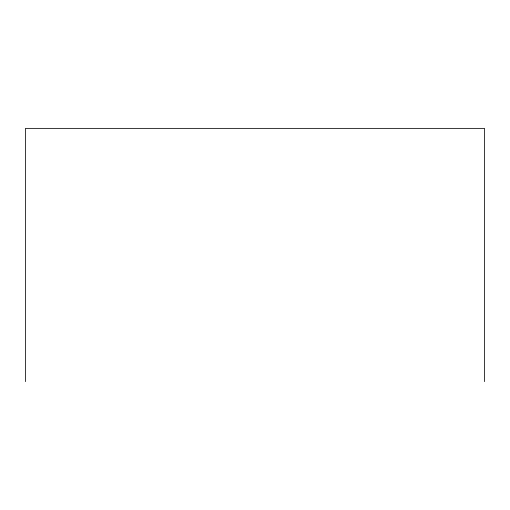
<?xml version="1.0" encoding="UTF-8"?>
<svg xmlns="http://www.w3.org/2000/svg" width="510" height="510" viewBox="0 0 510 510"><rect width="100%" height="100%" fill="white"/><g stroke="black" fill="none" stroke-linecap="round" stroke-linejoin="round"><path stroke-width="0.76" d="M484.5 381.627L484.5 128.373L25.5 128.373L25.5 381.627"/></g></svg>
